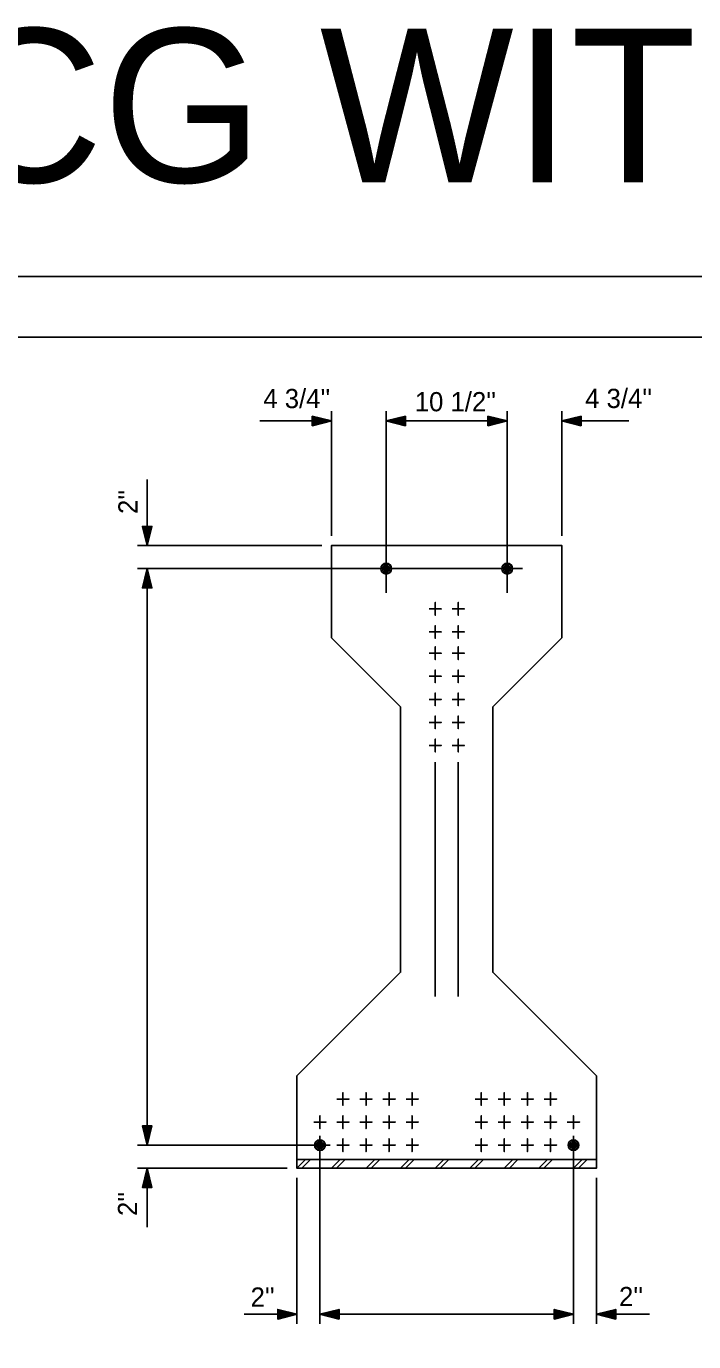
# Model space of a CAD drawing. Extents: x 0 to 34.6, y 0 to 23.6.
# Drawn here: x 10.55 to 14.89, y 15.07 to 23.63 of the extents above; entities that cross this region are included whole.
import ezdxf

# ---------------------------------------------------------------- set-up
doc = ezdxf.new("R2010")
doc.units = 0
for name, color, linetype in [('Dimension Lines', 7, 'Continuous'), ('Plan Sheet', 7, 'Continuous'), ('Plot Shape', 7, 'Continuous'), ('Rebar Lines', 7, 'Continuous'), ('Structural Steel Lines', 7, 'Continuous'), ('Sup Concrete Girder Lines', 7, 'Continuous'), ('Text', 7, 'Continuous'), ('User Information Notes', 7, 'Continuous')]:
    doc.layers.add(name, color=color, linetype=linetype)

msp = doc.modelspace()

# ---------------------------------------------------------------- linework, layer by layer
at = {"layer": 'Dimension Lines'}
for p, q in [((12.0687, 21.0605), (12.5341, 21.0605)), ((12.5341, 20.3132), (12.5341, 21.1235)), ((12.8903, 19.9427), (12.8903, 21.1235)), ((12.8903, 21.0605), (13.2841, 21.0605)), ((13.6779, 21.0605), (13.2841, 21.0605)), ((13.6779, 19.9427), (13.6779, 21.1235)), ((14.0341, 20.3132), (14.0341, 21.1235)), ((14.4698, 21.0605), (14.0341, 21.0605)), ((11.3345, 20.6792), (11.3345, 20.2502)), ((12.4711, 20.2502), (11.2714, 20.2502)), ((13.777, 20.1002), (11.2714, 20.1002)), ((11.3345, 20.1002), (11.3345, 16.3502)), ((13.2091, 17.3162), (13.2091, 18.8412)), ((13.3591, 17.3162), (13.3591, 18.8412)), ((12.5261, 16.3502), (11.2714, 16.3502)), ((12.4591, 16.4107), (12.4591, 15.1872)), ((14.1091, 16.4107), (14.1091, 15.1872)), ((12.2461, 16.2002), (11.2714, 16.2002)), ((11.3345, 16.2002), (11.3345, 15.8169)), ((12.3091, 16.1372), (12.3091, 15.1872)), ((14.2591, 16.1372), (14.2591, 15.1872)), ((11.9651, 15.2502), (12.3091, 15.2502)), ((12.4591, 15.2502), (14.1091, 15.2502)), ((14.6031, 15.2502), (14.2591, 15.2502))]:
    msp.add_line(p, q, dxfattribs=at)
for points in [[(12.4091, 21.0605), (12.4091, 21.0667), (12.5341, 21.0605), (12.4091, 21.073), (12.4091, 21.0792), (12.5341, 21.0605), (12.4091, 21.0855), (12.4091, 21.0917), (12.5341, 21.0605), (12.4091, 21.0292), (12.4091, 21.0355), (12.5341, 21.0605), (12.4091, 21.0417), (12.4091, 21.048), (12.5341, 21.0605), (12.4091, 21.0542), (12.4091, 21.0917), (12.4091, 21.0292), (12.5341, 21.0605), (12.4091, 21.0917)], [(13.0153, 21.0605), (13.0153, 21.0542), (12.8903, 21.0605), (13.0153, 21.048), (13.0153, 21.0417), (12.8903, 21.0605), (13.0153, 21.0355), (13.0153, 21.0292), (12.8903, 21.0605), (13.0153, 21.0917), (13.0153, 21.0855), (12.8903, 21.0605), (13.0153, 21.0792), (13.0153, 21.073), (12.8903, 21.0605), (13.0153, 21.0667), (13.0153, 21.0292), (13.0153, 21.0917), (12.8903, 21.0605), (13.0153, 21.0292)], [(13.5529, 21.0605), (13.5529, 21.0542), (13.6779, 21.0605), (13.5529, 21.048), (13.5529, 21.0417), (13.6779, 21.0605), (13.5529, 21.0355), (13.5529, 21.0292), (13.6779, 21.0605), (13.5529, 21.0917), (13.5529, 21.0855), (13.6779, 21.0605), (13.5529, 21.0792), (13.5529, 21.073), (13.6779, 21.0605), (13.5529, 21.0667), (13.5529, 21.0292), (13.5529, 21.0917), (13.6779, 21.0605), (13.5529, 21.0292)], [(14.1591, 21.0605), (14.1591, 21.0667), (14.0341, 21.0605), (14.1591, 21.073), (14.1591, 21.0792), (14.0341, 21.0605), (14.1591, 21.0855), (14.1591, 21.0917), (14.0341, 21.0605), (14.1591, 21.0292), (14.1591, 21.0355), (14.0341, 21.0605), (14.1591, 21.0417), (14.1591, 21.048), (14.0341, 21.0605), (14.1591, 21.0542), (14.1591, 21.0917), (14.1591, 21.0292), (14.0341, 21.0605), (14.1591, 21.0917)], [(11.3345, 20.3752), (11.3407, 20.3752), (11.3345, 20.2502), (11.347, 20.3752), (11.3532, 20.3752), (11.3345, 20.2502), (11.3595, 20.3752), (11.3657, 20.3752), (11.3345, 20.2502), (11.3032, 20.3752), (11.3095, 20.3752), (11.3345, 20.2502), (11.3157, 20.3752), (11.322, 20.3752), (11.3345, 20.2502), (11.3282, 20.3752), (11.3657, 20.3752), (11.3032, 20.3752), (11.3345, 20.2502), (11.3657, 20.3752)], [(11.3345, 19.9752), (11.3282, 19.9752), (11.3345, 20.1002), (11.322, 19.9752), (11.3157, 19.9752), (11.3345, 20.1002), (11.3095, 19.9752), (11.3032, 19.9752), (11.3345, 20.1002), (11.3657, 19.9752), (11.3595, 19.9752), (11.3345, 20.1002), (11.3532, 19.9752), (11.347, 19.9752), (11.3345, 20.1002), (11.3407, 19.9752), (11.3032, 19.9752), (11.3657, 19.9752), (11.3345, 20.1002), (11.3032, 19.9752)], [(13.1694, 19.8384), (13.2093, 19.8384), (13.2491, 19.8384), (13.2093, 19.8384), (13.2093, 19.8801), (13.2093, 19.8384), (13.2093, 19.7966), (13.2093, 19.8384)], [(13.3194, 19.8384), (13.3593, 19.8384), (13.3991, 19.8384), (13.3593, 19.8384), (13.3593, 19.8801), (13.3593, 19.8384), (13.3593, 19.7966), (13.3593, 19.8384)], [(13.1694, 19.6884), (13.2093, 19.6884), (13.2491, 19.6884), (13.2093, 19.6884), (13.2093, 19.7301), (13.2093, 19.6884), (13.2093, 19.6466), (13.2093, 19.6884)], [(13.3194, 19.6884), (13.3593, 19.6884), (13.3991, 19.6884), (13.3593, 19.6884), (13.3593, 19.7301), (13.3593, 19.6884), (13.3593, 19.6466), (13.3593, 19.6884)], [(13.1694, 19.55), (13.2093, 19.55), (13.2491, 19.55), (13.2093, 19.55), (13.2093, 19.5917), (13.2093, 19.55), (13.2093, 19.5082), (13.2093, 19.55)], [(13.3194, 19.55), (13.3593, 19.55), (13.3991, 19.55), (13.3593, 19.55), (13.3593, 19.5917), (13.3593, 19.55), (13.3593, 19.5082), (13.3593, 19.55)], [(13.1694, 19.4), (13.2093, 19.4), (13.2491, 19.4), (13.2093, 19.4), (13.2093, 19.4417), (13.2093, 19.4), (13.2093, 19.3582), (13.2093, 19.4)], [(13.3194, 19.4), (13.3593, 19.4), (13.3991, 19.4), (13.3593, 19.4), (13.3593, 19.4417), (13.3593, 19.4), (13.3593, 19.3582), (13.3593, 19.4)], [(13.1694, 19.25), (13.2093, 19.25), (13.2491, 19.25), (13.2093, 19.25), (13.2093, 19.2917), (13.2093, 19.25), (13.2093, 19.2082), (13.2093, 19.25)], [(13.3194, 19.25), (13.3593, 19.25), (13.3991, 19.25), (13.3593, 19.25), (13.3593, 19.2917), (13.3593, 19.25), (13.3593, 19.2082), (13.3593, 19.25)], [(13.1694, 19.1), (13.2093, 19.1), (13.2491, 19.1), (13.2093, 19.1), (13.2093, 19.1417), (13.2093, 19.1), (13.2093, 19.0582), (13.2093, 19.1)], [(13.3194, 19.1), (13.3593, 19.1), (13.3991, 19.1), (13.3593, 19.1), (13.3593, 19.1417), (13.3593, 19.1), (13.3593, 19.0582), (13.3593, 19.1)], [(13.1694, 18.95), (13.2093, 18.95), (13.2491, 18.95), (13.2093, 18.95), (13.2093, 18.9917), (13.2093, 18.95), (13.2093, 18.9082), (13.2093, 18.95)], [(13.3194, 18.95), (13.3593, 18.95), (13.3991, 18.95), (13.3593, 18.95), (13.3593, 18.9917), (13.3593, 18.95), (13.3593, 18.9082), (13.3593, 18.95)], [(12.5693, 16.6502), (12.6091, 16.6502), (12.6489, 16.6502), (12.6091, 16.6502), (12.6091, 16.6919), (12.6091, 16.6502), (12.6091, 16.6084), (12.6091, 16.6502)], [(12.7193, 16.6502), (12.7591, 16.6502), (12.7989, 16.6502), (12.7591, 16.6502), (12.7591, 16.6919), (12.7591, 16.6502), (12.7591, 16.6084), (12.7591, 16.6502)], [(12.8693, 16.6502), (12.9091, 16.6502), (12.9489, 16.6502), (12.9091, 16.6502), (12.9091, 16.6919), (12.9091, 16.6502), (12.9091, 16.6084), (12.9091, 16.6502)], [(13.0193, 16.6502), (13.0591, 16.6502), (13.0989, 16.6502), (13.0591, 16.6502), (13.0591, 16.6919), (13.0591, 16.6502), (13.0591, 16.6084), (13.0591, 16.6502)], [(13.4693, 16.6502), (13.5091, 16.6502), (13.5489, 16.6502), (13.5091, 16.6502), (13.5091, 16.6919), (13.5091, 16.6502), (13.5091, 16.6084), (13.5091, 16.6502)], [(13.6193, 16.6502), (13.6591, 16.6502), (13.6989, 16.6502), (13.6591, 16.6502), (13.6591, 16.6919), (13.6591, 16.6502), (13.6591, 16.6084), (13.6591, 16.6502)], [(13.7693, 16.6502), (13.8091, 16.6502), (13.8489, 16.6502), (13.8091, 16.6502), (13.8091, 16.6919), (13.8091, 16.6502), (13.8091, 16.6084), (13.8091, 16.6502)], [(13.9193, 16.6502), (13.9591, 16.6502), (13.9989, 16.6502), (13.9591, 16.6502), (13.9591, 16.6919), (13.9591, 16.6502), (13.9591, 16.6084), (13.9591, 16.6502)], [(12.4193, 16.5002), (12.4591, 16.5002), (12.4989, 16.5002), (12.4591, 16.5002), (12.4591, 16.5419), (12.4591, 16.5002), (12.4591, 16.4584), (12.4591, 16.5002)], [(12.5693, 16.5002), (12.6091, 16.5002), (12.6489, 16.5002), (12.6091, 16.5002), (12.6091, 16.5419), (12.6091, 16.5002), (12.6091, 16.4584), (12.6091, 16.5002)], [(12.7193, 16.5002), (12.7591, 16.5002), (12.7989, 16.5002), (12.7591, 16.5002), (12.7591, 16.5419), (12.7591, 16.5002), (12.7591, 16.4584), (12.7591, 16.5002)], [(12.8693, 16.5002), (12.9091, 16.5002), (12.9489, 16.5002), (12.9091, 16.5002), (12.9091, 16.5419), (12.9091, 16.5002), (12.9091, 16.4584), (12.9091, 16.5002)], [(13.0193, 16.5002), (13.0591, 16.5002), (13.0989, 16.5002), (13.0591, 16.5002), (13.0591, 16.5419), (13.0591, 16.5002), (13.0591, 16.4584), (13.0591, 16.5002)], [(13.4693, 16.5002), (13.5091, 16.5002), (13.5489, 16.5002), (13.5091, 16.5002), (13.5091, 16.5419), (13.5091, 16.5002), (13.5091, 16.4584), (13.5091, 16.5002)], [(13.6193, 16.5002), (13.6591, 16.5002), (13.6989, 16.5002), (13.6591, 16.5002), (13.6591, 16.5419), (13.6591, 16.5002), (13.6591, 16.4584), (13.6591, 16.5002)], [(13.7693, 16.5002), (13.8091, 16.5002), (13.8489, 16.5002), (13.8091, 16.5002), (13.8091, 16.5419), (13.8091, 16.5002), (13.8091, 16.4584), (13.8091, 16.5002)], [(13.9193, 16.5002), (13.9591, 16.5002), (13.9989, 16.5002), (13.9591, 16.5002), (13.9591, 16.5419), (13.9591, 16.5002), (13.9591, 16.4584), (13.9591, 16.5002)], [(14.0693, 16.5002), (14.1091, 16.5002), (14.1489, 16.5002), (14.1091, 16.5002), (14.1091, 16.5419), (14.1091, 16.5002), (14.1091, 16.4584), (14.1091, 16.5002)], [(11.3345, 16.4752), (11.3407, 16.4752), (11.3345, 16.3502), (11.347, 16.4752), (11.3532, 16.4752), (11.3345, 16.3502), (11.3595, 16.4752), (11.3657, 16.4752), (11.3345, 16.3502), (11.3032, 16.4752), (11.3095, 16.4752), (11.3345, 16.3502), (11.3157, 16.4752), (11.322, 16.4752), (11.3345, 16.3502), (11.3282, 16.4752), (11.3657, 16.4752), (11.3032, 16.4752), (11.3345, 16.3502), (11.3657, 16.4752)], [(12.5693, 16.3502), (12.6091, 16.3502), (12.6489, 16.3502), (12.6091, 16.3502), (12.6091, 16.3919), (12.6091, 16.3502), (12.6091, 16.3084), (12.6091, 16.3502)], [(12.7193, 16.3502), (12.7591, 16.3502), (12.7989, 16.3502), (12.7591, 16.3502), (12.7591, 16.3919), (12.7591, 16.3502), (12.7591, 16.3084), (12.7591, 16.3502)], [(12.8693, 16.3502), (12.9091, 16.3502), (12.9489, 16.3502), (12.9091, 16.3502), (12.9091, 16.3919), (12.9091, 16.3502), (12.9091, 16.3084), (12.9091, 16.3502)], [(13.0193, 16.3502), (13.0591, 16.3502), (13.0989, 16.3502), (13.0591, 16.3502), (13.0591, 16.3919), (13.0591, 16.3502), (13.0591, 16.3084), (13.0591, 16.3502)], [(13.4693, 16.3502), (13.5091, 16.3502), (13.5489, 16.3502), (13.5091, 16.3502), (13.5091, 16.3919), (13.5091, 16.3502), (13.5091, 16.3084), (13.5091, 16.3502)], [(13.6193, 16.3502), (13.6591, 16.3502), (13.6989, 16.3502), (13.6591, 16.3502), (13.6591, 16.3919), (13.6591, 16.3502), (13.6591, 16.3084), (13.6591, 16.3502)], [(13.7693, 16.3502), (13.8091, 16.3502), (13.8489, 16.3502), (13.8091, 16.3502), (13.8091, 16.3919), (13.8091, 16.3502), (13.8091, 16.3084), (13.8091, 16.3502)], [(13.9193, 16.3502), (13.9591, 16.3502), (13.9989, 16.3502), (13.9591, 16.3502), (13.9591, 16.3919), (13.9591, 16.3502), (13.9591, 16.3084), (13.9591, 16.3502)], [(11.3345, 16.0752), (11.3282, 16.0752), (11.3345, 16.2002), (11.322, 16.0752), (11.3157, 16.0752), (11.3345, 16.2002), (11.3095, 16.0752), (11.3032, 16.0752), (11.3345, 16.2002), (11.3657, 16.0752), (11.3595, 16.0752), (11.3345, 16.2002), (11.3532, 16.0752), (11.347, 16.0752), (11.3345, 16.2002), (11.3407, 16.0752), (11.3032, 16.0752), (11.3657, 16.0752), (11.3345, 16.2002), (11.3032, 16.0752)], [(12.1841, 15.2502), (12.1841, 15.2564), (12.3091, 15.2502), (12.1841, 15.2627), (12.1841, 15.2689), (12.3091, 15.2502), (12.1841, 15.2752), (12.1841, 15.2814), (12.3091, 15.2502), (12.1841, 15.2189), (12.1841, 15.2252), (12.3091, 15.2502), (12.1841, 15.2314), (12.1841, 15.2377), (12.3091, 15.2502), (12.1841, 15.2439), (12.1841, 15.2814), (12.1841, 15.2189), (12.3091, 15.2502), (12.1841, 15.2814)], [(12.5841, 15.2502), (12.5841, 15.2439), (12.4591, 15.2502), (12.5841, 15.2377), (12.5841, 15.2314), (12.4591, 15.2502), (12.5841, 15.2252), (12.5841, 15.2189), (12.4591, 15.2502), (12.5841, 15.2814), (12.5841, 15.2752), (12.4591, 15.2502), (12.5841, 15.2689), (12.5841, 15.2627), (12.4591, 15.2502), (12.5841, 15.2564), (12.5841, 15.2189), (12.5841, 15.2814), (12.4591, 15.2502), (12.5841, 15.2189)], [(13.9841, 15.2502), (13.9841, 15.2439), (14.1091, 15.2502), (13.9841, 15.2377), (13.9841, 15.2314), (14.1091, 15.2502), (13.9841, 15.2252), (13.9841, 15.2189), (14.1091, 15.2502), (13.9841, 15.2814), (13.9841, 15.2752), (14.1091, 15.2502), (13.9841, 15.2689), (13.9841, 15.2627), (14.1091, 15.2502), (13.9841, 15.2564), (13.9841, 15.2189), (13.9841, 15.2814), (14.1091, 15.2502), (13.9841, 15.2189)], [(14.3841, 15.2502), (14.3841, 15.2564), (14.2591, 15.2502), (14.3841, 15.2627), (14.3841, 15.2689), (14.2591, 15.2502), (14.3841, 15.2752), (14.3841, 15.2814), (14.2591, 15.2502), (14.3841, 15.2189), (14.3841, 15.2252), (14.2591, 15.2502), (14.3841, 15.2314), (14.3841, 15.2377), (14.2591, 15.2502), (14.3841, 15.2439), (14.3841, 15.2814), (14.3841, 15.2189), (14.2591, 15.2502), (14.3841, 15.2814)]]:
    msp.add_lwpolyline(points, dxfattribs=at)
at = {"layer": 'Plan Sheet'}
msp.add_line((1.0541, 21.6061), (33.0544, 21.6061), dxfattribs=at)
at = {"layer": 'Plot Shape'}
msp.add_lwpolyline([(0, 22), (33.0632, 22), (33.0632, 0), (0, 0)], close=True, dxfattribs=at)
at = {"layer": 'Rebar Lines'}
for points in [[(12.8903, 20.1354), (12.9037, 20.1327), (12.9152, 20.1251), (12.9229, 20.1137), (12.9255, 20.1002), (12.9229, 20.0867), (12.9152, 20.0753), (12.9038, 20.0677), (12.8903, 20.065), (12.8769, 20.0677), (12.8654, 20.0753), (12.8578, 20.0867), (12.855, 20.1002), (12.8578, 20.1137), (12.8654, 20.1251), (12.8768, 20.1327), (12.8903, 20.1354), (12.8903, 20.1002), (12.8903, 20.065), (12.9038, 20.0677), (12.8903, 20.1002), (12.9152, 20.0753), (12.9229, 20.0867), (12.8903, 20.1002), (12.9255, 20.1002), (12.9229, 20.1137), (12.8903, 20.1002), (12.9152, 20.1251), (12.9037, 20.1327), (12.8903, 20.1002), (12.8768, 20.1327), (12.8654, 20.1251), (12.8903, 20.1002), (12.8578, 20.1137), (12.855, 20.1002), (12.8903, 20.1002), (12.8578, 20.0867), (12.8654, 20.0753), (12.8903, 20.1002), (12.8769, 20.0677)], [(13.6779, 20.1354), (13.6645, 20.1327), (13.653, 20.1251), (13.6454, 20.1137), (13.6427, 20.1002), (13.6454, 20.0867), (13.653, 20.0753), (13.6644, 20.0677), (13.6779, 20.065), (13.6913, 20.0677), (13.7028, 20.0753), (13.7105, 20.0867), (13.7132, 20.1002), (13.7105, 20.1137), (13.7029, 20.1251), (13.6914, 20.1327), (13.6779, 20.1354), (13.6779, 20.1002), (13.6779, 20.065), (13.6644, 20.0677), (13.6779, 20.1002), (13.653, 20.0753), (13.6454, 20.0867), (13.6779, 20.1002), (13.6427, 20.1002), (13.6454, 20.1137), (13.6779, 20.1002), (13.653, 20.1251), (13.6645, 20.1327), (13.6779, 20.1002), (13.6914, 20.1327), (13.7029, 20.1251), (13.6779, 20.1002), (13.7105, 20.1137), (13.7132, 20.1002), (13.6779, 20.1002), (13.7105, 20.0867), (13.7028, 20.0753), (13.6779, 20.1002), (13.6913, 20.0677)], [(12.4591, 16.3854), (12.4725, 16.3827), (12.484, 16.3751), (12.4917, 16.3637), (12.4943, 16.3502), (12.4917, 16.3367), (12.484, 16.3253), (12.4726, 16.3177), (12.4591, 16.315), (12.4457, 16.3177), (12.4342, 16.3253), (12.4266, 16.3367), (12.4238, 16.3502), (12.4266, 16.3637), (12.4342, 16.3751), (12.4456, 16.3827), (12.4591, 16.3854), (12.4591, 16.3502), (12.4591, 16.315), (12.4726, 16.3177), (12.4591, 16.3502), (12.484, 16.3253), (12.4917, 16.3367), (12.4591, 16.3502), (12.4943, 16.3502), (12.4917, 16.3637), (12.4591, 16.3502), (12.484, 16.3751), (12.4725, 16.3827), (12.4591, 16.3502), (12.4456, 16.3827), (12.4342, 16.3751), (12.4591, 16.3502), (12.4266, 16.3637), (12.4238, 16.3502), (12.4591, 16.3502), (12.4266, 16.3367), (12.4342, 16.3253), (12.4591, 16.3502), (12.4457, 16.3177)], [(14.1091, 16.3854), (14.1225, 16.3827), (14.134, 16.3751), (14.1417, 16.3637), (14.1443, 16.3502), (14.1417, 16.3367), (14.134, 16.3253), (14.1226, 16.3177), (14.1091, 16.315), (14.0957, 16.3177), (14.0842, 16.3253), (14.0766, 16.3367), (14.0738, 16.3502), (14.0766, 16.3637), (14.0842, 16.3751), (14.0956, 16.3827), (14.1091, 16.3854), (14.1091, 16.3502), (14.1091, 16.315), (14.1226, 16.3177), (14.1091, 16.3502), (14.134, 16.3253), (14.1417, 16.3367), (14.1091, 16.3502), (14.1443, 16.3502), (14.1417, 16.3637), (14.1091, 16.3502), (14.134, 16.3751), (14.1225, 16.3827), (14.1091, 16.3502), (14.0956, 16.3827), (14.0842, 16.3751), (14.1091, 16.3502), (14.0766, 16.3637), (14.0738, 16.3502), (14.1091, 16.3502), (14.0766, 16.3367), (14.0842, 16.3253), (14.1091, 16.3502), (14.0957, 16.3177)]]:
    msp.add_lwpolyline(points, dxfattribs=at)
at = {"layer": 'Structural Steel Lines'}
msp.add_line((12.3091, 16.2564), (14.2591, 16.2564), dxfattribs=at)
for points in [[(12.3654, 16.2564), (12.3091, 16.2002), (12.342, 16.2002), (12.3982, 16.2564), (12.5904, 16.2564), (12.5341, 16.2002), (12.567, 16.2002), (12.6232, 16.2564), (12.8154, 16.2564), (12.7591, 16.2002), (12.792, 16.2002), (12.8482, 16.2564), (13.0404, 16.2564), (12.9841, 16.2002), (13.017, 16.2002), (13.0732, 16.2564), (13.2654, 16.2564), (13.2091, 16.2002), (13.242, 16.2002), (13.2982, 16.2564), (13.4904, 16.2564), (13.4341, 16.2002), (13.467, 16.2002), (13.5232, 16.2564)], [(13.0404, 16.2564), (12.9841, 16.2002), (13.017, 16.2002), (13.0732, 16.2564), (13.2654, 16.2564), (13.2091, 16.2002), (13.242, 16.2002), (13.2982, 16.2564), (13.4904, 16.2564), (13.4341, 16.2002), (13.467, 16.2002), (13.5232, 16.2564), (13.7154, 16.2564), (13.6591, 16.2002), (13.692, 16.2002), (13.7482, 16.2564), (13.9404, 16.2564), (13.8841, 16.2002), (13.917, 16.2002), (13.9732, 16.2564), (14.1654, 16.2564), (14.1091, 16.2002), (14.142, 16.2002), (14.1982, 16.2564)]]:
    msp.add_lwpolyline(points, dxfattribs=at)
at = {"layer": 'Sup Concrete Girder Lines'}
msp.add_lwpolyline([(13.2841, 20.2502), (12.5341, 20.2502), (12.5341, 19.6502), (12.9841, 19.2002), (12.9841, 17.4752), (12.3091, 16.8002), (12.3091, 16.2002), (13.2841, 16.2002), (14.2591, 16.2002), (14.2591, 16.8002), (13.5841, 17.4752), (13.5841, 19.2002), (14.0341, 19.6502), (14.0341, 20.2502), (13.2841, 20.2502)], dxfattribs=at)

# ---------------------------------------------------------------- texts
at = {"layer": 'Text'}
for s, p in [("4 3/4''", (12.0908, 21.144)), ("10 1/2''", (13.0766, 21.1235)), ("4 3/4''", (14.1854, 21.1449)), ("2''", (12.0078, 15.2998)), ("2''", (14.4057, 15.3032))]:
    msp.add_text(s, height=0.125, dxfattribs=at).set_placement(p)
for p in [(11.272, 20.4557), (11.2694, 15.8895)]:
    msp.add_text("2''", height=0.125, rotation=90, dxfattribs=at).set_placement(p)
at = {"layer": 'User Information Notes'}
msp.add_text('54" PCG WITHOUT NOTCH', height=1, dxfattribs=at).set_placement((6.8553, 22.6128))

doc.saveas('drawing.dxf')
